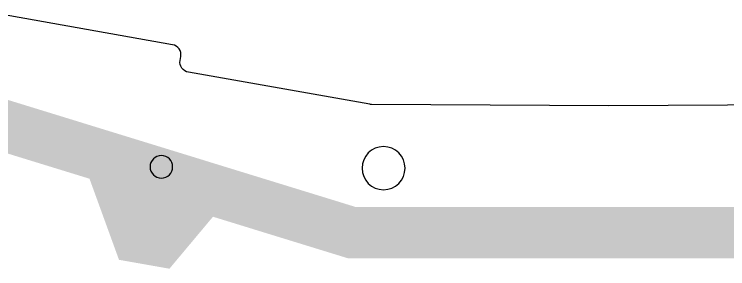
# Model space of a CAD drawing. Extents: x -428 to -172, y -41 to 60.
# Drawn here: x -358 to -288.4, y 29.2 to 54 of the extents above; entities that cross this region are included whole.
import ezdxf

# ---------------------------------------------------------------- set-up
doc = ezdxf.new("R2010")
doc.units = 0
for name, color, linetype in [('ACRYLIC_BOTTOM$GRAVING', 7, 'CONTINUOUS'), ('ACRYLIC_BOTTOM$INNERLINE', 1, 'CONTINUOUS'), ('ACRYLIC_BOTTOM$OUTLINE', 5, 'CONTINUOUS')]:
    doc.layers.add(name, color=color, linetype=linetype)

# ---------------------------------------------------------------- blocks, each defined once
blk = doc.blocks.new('*U4')
at = {"layer": 'ACRYLIC_BOTTOM$GRAVING', "linetype": 'CONTINUOUS'}
for points in [[(-362.294, 41.541), (-362.294, 46.772), (-350.68, 37.97)], [(-350.68, 37.97), (-362.294, 46.772), (-350.68, 43.201)], [(-350.68, 37.97), (-350.68, 43.201), (-347.805, 30.07)], [(-347.805, 30.07), (-350.68, 43.201), (-347.805, 42.317)], [(-347.805, 30.07), (-347.805, 42.317), (-342.881, 29.202)], [(-342.881, 29.202), (-347.805, 42.317), (-342.881, 40.803)], [(-342.881, 29.202), (-342.881, 40.803), (-338.632, 34.266)], [(-338.632, 34.266), (-342.881, 40.803), (-338.632, 39.497)], [(-338.632, 34.266), (-338.632, 39.497), (-325.422, 30.205)], [(-325.422, 30.205), (-338.632, 39.497), (-325.422, 35.436)], [(-325.422, 30.205), (-325.422, 35.436), (-324.671, 30.205)], [(-324.671, 30.205), (-325.422, 35.436), (-324.671, 35.205)], [(-275.241, 30.206), (-324.671, 35.205), (-275.241, 35.206)], [(-324.671, 30.205), (-324.671, 35.205), (-275.241, 30.206)]]:
    blk.add_solid(points, dxfattribs=at)

msp = doc.modelspace()

# ---------------------------------------------------------------- linework, layer by layer
at = {"layer": 'ACRYLIC_BOTTOM$INNERLINE', "extrusion": (0, 0, -1)}
for centre, radius in [((321.989, 39), 2.1), ((343.668, 39.134), 1.1)]:
    msp.add_circle(centre, radius, dxfattribs=at)
at = {"layer": 'ACRYLIC_BOTTOM$OUTLINE'}
msp.add_lwpolyline([(-276.831, 45.205), (-299.994, 45.076, -0.0028), (-300.006, 45.076), (-323.169, 45.205, -0.042258), (-323.337, 45.221), (-341.029, 48.34, -0.414214), (-341.84, 49.499), (-341.774, 49.874, 0.414214), (-342.585, 51.033), (-359.376, 53.993, -0.414214)], format="xyb", dxfattribs=at)

# ---------------------------------------------------------------- block references
at = {"layer": 'ACRYLIC_BOTTOM$GRAVING'}
msp.add_blockref('*U4', (0, 0), dxfattribs=at)

doc.saveas('drawing.dxf')
